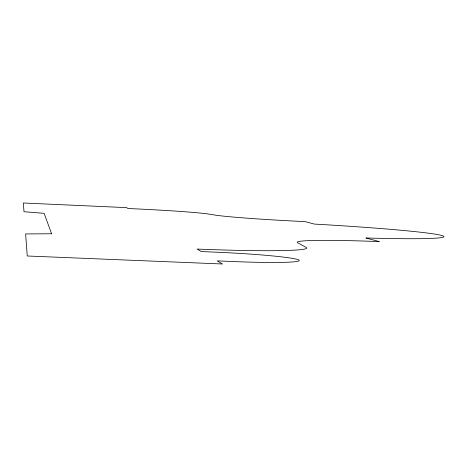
<?xml version="1.0" encoding="UTF-8"?>
<svg xmlns="http://www.w3.org/2000/svg" width="467" height="467" viewBox="0 0 467 467"><rect width="100%" height="100%" fill="white"/><g stroke="black" fill="none" stroke-linecap="round" stroke-linejoin="round"><path stroke-width="0.7" d="M51.58 233.763L25.627 233.932L27.249 255.992L222.496 263.995L217.19 260.878L232.805 261.52A75.42 4.291 2.8 0 0 298.705 259.938A75.42 4.291 2.8 0 0 215.725 252.168L201.341 251.567L197.068 249.057A125.495 6.24 2.7 0 0 306.078 247.352L297.631 242.782A110.924 5.172 3 0 1 379.35 241.614L365.865 237.977A154.851 6.106 2.9 0 0 441.274 235.339A154.851 6.106 2.9 0 0 314.309 224.078L305.196 221.621A85.07 2.849 2.9 0 1 215.544 215.153L209.018 214.108A74.977 2.539 2.7 0 0 128.075 208.527L126.534 207.622L23.35 203.005L23.992 211.709L44.137 213.331L51.58 233.763"/></g></svg>
